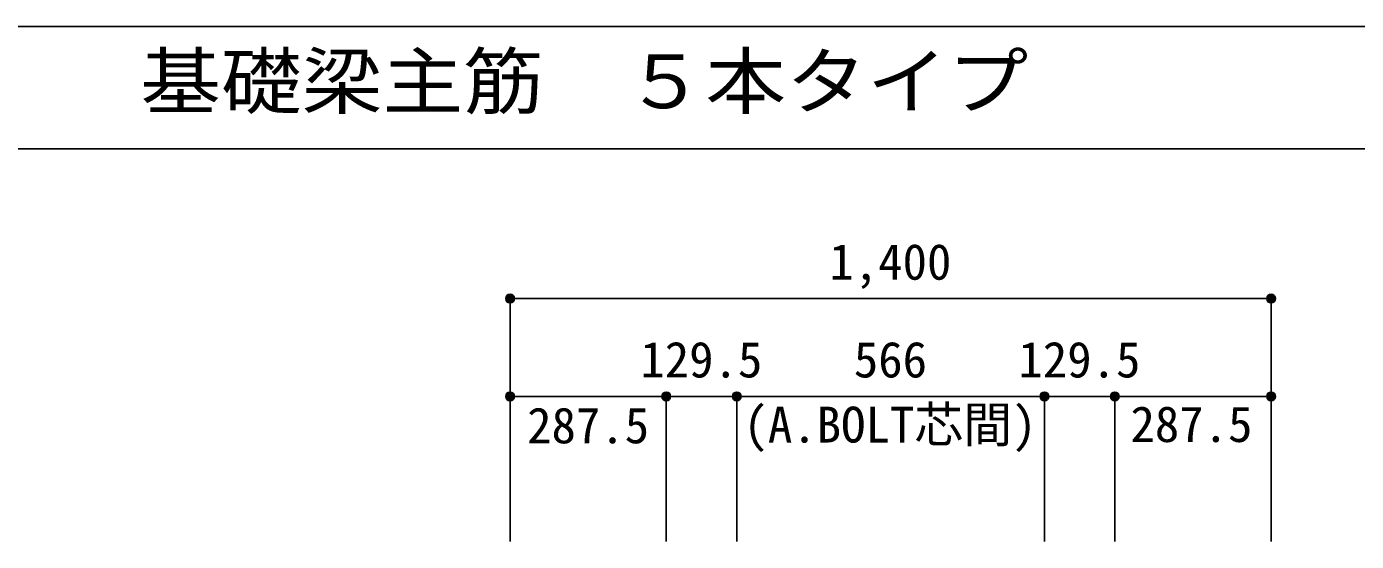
# Model space of a CAD drawing. Units: millimetres at full size, sheet at 1:30. Extents: x -5973 to 5954, y -4195 to 4201.
# Drawn here: x -1037 to 1409, y 3253 to 4201 of the extents above; entities that cross this region are included whole.
import ezdxf
from ezdxf.enums import TextEntityAlignment as Align

# ---------------------------------------------------------------- set-up
doc = ezdxf.new("R2010")
doc.units = ezdxf.units.MM
doc.header["$LTSCALE"] = 30
doc.header["$PDMODE"] = 32
doc.header["$PDSIZE"] = 15
for name, color, linetype in [('0-7_文字', 4, 'Continuous'), ('0-D_寸法', 4, 'Continuous'), ('6-7_文字', 7, 'Continuous'), ('F-0_枠', 6, 'Continuous')]:
    doc.layers.add(name, color=color, linetype=linetype)
doc.styles.add('ＭＳ ゴシック', font='')
doc.styles.get('ＭＳ ゴシック').set_extended_font_data('MS Gothic')

msp = doc.modelspace()

# ---------------------------------------------------------------- linework, layer by layer
at = {"layer": '0-D_寸法'}
for p, q in [((-147.56, 3700.34), (-147.56, 3520.34)), ((-147.56, 3700.34), (-147.56, 3520.34)), ((-147.56, 3700.34), (1252.44, 3700.34)), ((-147.56, 3700.34), (1252.44, 3700.34)), ((1252.44, 3700.34), (1252.44, 3520.34)), ((-147.56, 3520.34), (139.94, 3520.34)), ((-147.56, 3520.34), (-147.56, 3253.3)), ((139.94, 3520.34), (139.94, 3253.3)), ((139.94, 3520.34), (269.44, 3520.34)), ((269.44, 3520.34), (269.44, 3253.3)), ((269.44, 3520.34), (835.44, 3520.34)), ((835.44, 3520.34), (835.44, 3253.3)), ((835.44, 3520.34), (964.94, 3520.34)), ((964.94, 3520.34), (964.94, 3253.3)), ((964.94, 3520.34), (1252.44, 3520.34)), ((1252.44, 3520.34), (1252.44, 3253.3)), ((1252.44, 3520.34), (1252.44, 3253.3))]:
    msp.add_line(p, q, dxfattribs=at)
for centre, radius in [((-147.56, 3700.34), 8), ((-147.56, 3700.34), 7.2), ((-147.56, 3700.34), 6.4), ((-147.56, 3700.34), 5.6), ((-147.56, 3700.34), 4.8), ((-147.56, 3700.34), 4), ((-147.56, 3700.34), 3.2), ((-147.56, 3700.34), 2.4), ((-147.56, 3700.34), 1.6), ((-147.56, 3700.34), 0.8), ((1252.44, 3700.34), 8), ((1252.44, 3700.34), 7.2), ((1252.44, 3700.34), 6.4), ((1252.44, 3700.34), 5.6), ((1252.44, 3700.34), 4.8), ((1252.44, 3700.34), 4), ((1252.44, 3700.34), 3.2), ((1252.44, 3700.34), 2.4), ((1252.44, 3700.34), 1.6), ((1252.44, 3700.34), 0.8), ((-147.56, 3520.34), 8), ((-147.56, 3520.34), 7.2), ((-147.56, 3520.34), 6.4), ((-147.56, 3520.34), 5.6), ((-147.56, 3520.34), 4.8), ((-147.56, 3520.34), 4), ((-147.56, 3520.34), 3.2), ((-147.56, 3520.34), 2.4), ((139.94, 3520.34), 8), ((139.94, 3520.34), 7.2), ((139.94, 3520.34), 6.4), ((139.94, 3520.34), 5.6), ((139.94, 3520.34), 4.8), ((139.94, 3520.34), 4), ((139.94, 3520.34), 3.2), ((139.94, 3520.34), 2.4), ((269.44, 3520.34), 8), ((269.44, 3520.34), 7.2), ((269.44, 3520.34), 6.4), ((269.44, 3520.34), 5.6), ((269.44, 3520.34), 4.8), ((269.44, 3520.34), 4), ((269.44, 3520.34), 3.2), ((269.44, 3520.34), 2.4), ((835.44, 3520.34), 8), ((835.44, 3520.34), 7.2), ((835.44, 3520.34), 6.4), ((835.44, 3520.34), 5.6), ((835.44, 3520.34), 4.8), ((835.44, 3520.34), 4), ((835.44, 3520.34), 3.2), ((835.44, 3520.34), 2.4), ((964.94, 3520.34), 8), ((964.94, 3520.34), 7.2), ((964.94, 3520.34), 6.4), ((964.94, 3520.34), 5.6), ((964.94, 3520.34), 4.8), ((964.94, 3520.34), 4), ((964.94, 3520.34), 3.2), ((964.94, 3520.34), 2.4), ((1252.44, 3520.34), 8), ((1252.44, 3520.34), 7.2), ((1252.44, 3520.34), 6.4), ((1252.44, 3520.34), 5.6), ((1252.44, 3520.34), 4.8), ((1252.44, 3520.34), 4), ((1252.44, 3520.34), 3.2), ((1252.44, 3520.34), 2.4), ((-147.56, 3520.34), 1.6), ((-147.56, 3520.34), 0.8), ((139.94, 3520.34), 1.6), ((139.94, 3520.34), 0.8), ((269.44, 3520.34), 1.6), ((269.44, 3520.34), 0.8), ((835.44, 3520.34), 1.6), ((835.44, 3520.34), 0.8), ((964.94, 3520.34), 1.6), ((964.94, 3520.34), 0.8), ((1252.44, 3520.34), 1.6), ((1252.44, 3520.34), 0.8)]:
    msp.add_circle(centre, radius, dxfattribs=at)
at = {"layer": '0-D_寸法', "color": 7}
for p in [(-147.56, 3700.34), (-147.56, 3700.34), (1252.44, 3700.34), (-147.56, 3520.34), (-147.56, 3520.34), (139.94, 3520.34), (139.94, 3520.34), (269.44, 3520.34), (269.44, 3520.34), (835.44, 3520.34), (835.44, 3520.34), (964.94, 3520.34), (964.94, 3520.34), (1252.44, 3520.34), (1252.44, 3520.34)]:
    msp.add_point(p, dxfattribs=at)
at = {"layer": 'F-0_枠'}
msp.add_line((-5972.88, 4201.15), (5954.1, 4201.15), dxfattribs=at)
at = {"layer": 'F-0_枠', "color": 2}
msp.add_line((-5972.88, 3976.15), (3723.6, 3976.15), dxfattribs=at)

# ---------------------------------------------------------------- texts
at = {"layer": '0-7_文字', "style": 'ＭＳ ゴシック'}
msp.add_text('(A.BOLT芯間)', height=65.98, dxfattribs=at).set_placement((281.92, 3415.58), align=Align.BOTTOM_LEFT)
at = {"layer": '0-D_寸法', "style": 'ＭＳ ゴシック'}
for s, p in [('1,400', (439.94, 3715.34)), ('129.5', (92.19, 3535.34)), ('566', (484.94, 3535.34)), ('129.5', (787.69, 3535.34)), ('287.5', (-116.08, 3414.15)), ('287.5', (993.83, 3416.52))]:
    msp.add_text(s, height=65.98, dxfattribs=at).set_placement(p, align=Align.BOTTOM_LEFT)
at = {"layer": '6-7_文字', "color": 2, "style": 'ＭＳ ゴシック', "width": 1.1}
msp.add_text('\u3000\u3000基礎梁主筋\u3000５本タイプ', height=98.97, dxfattribs=at).set_placement((-1124.64, 4021.15), align=Align.BOTTOM_LEFT)

doc.saveas('drawing.dxf')
